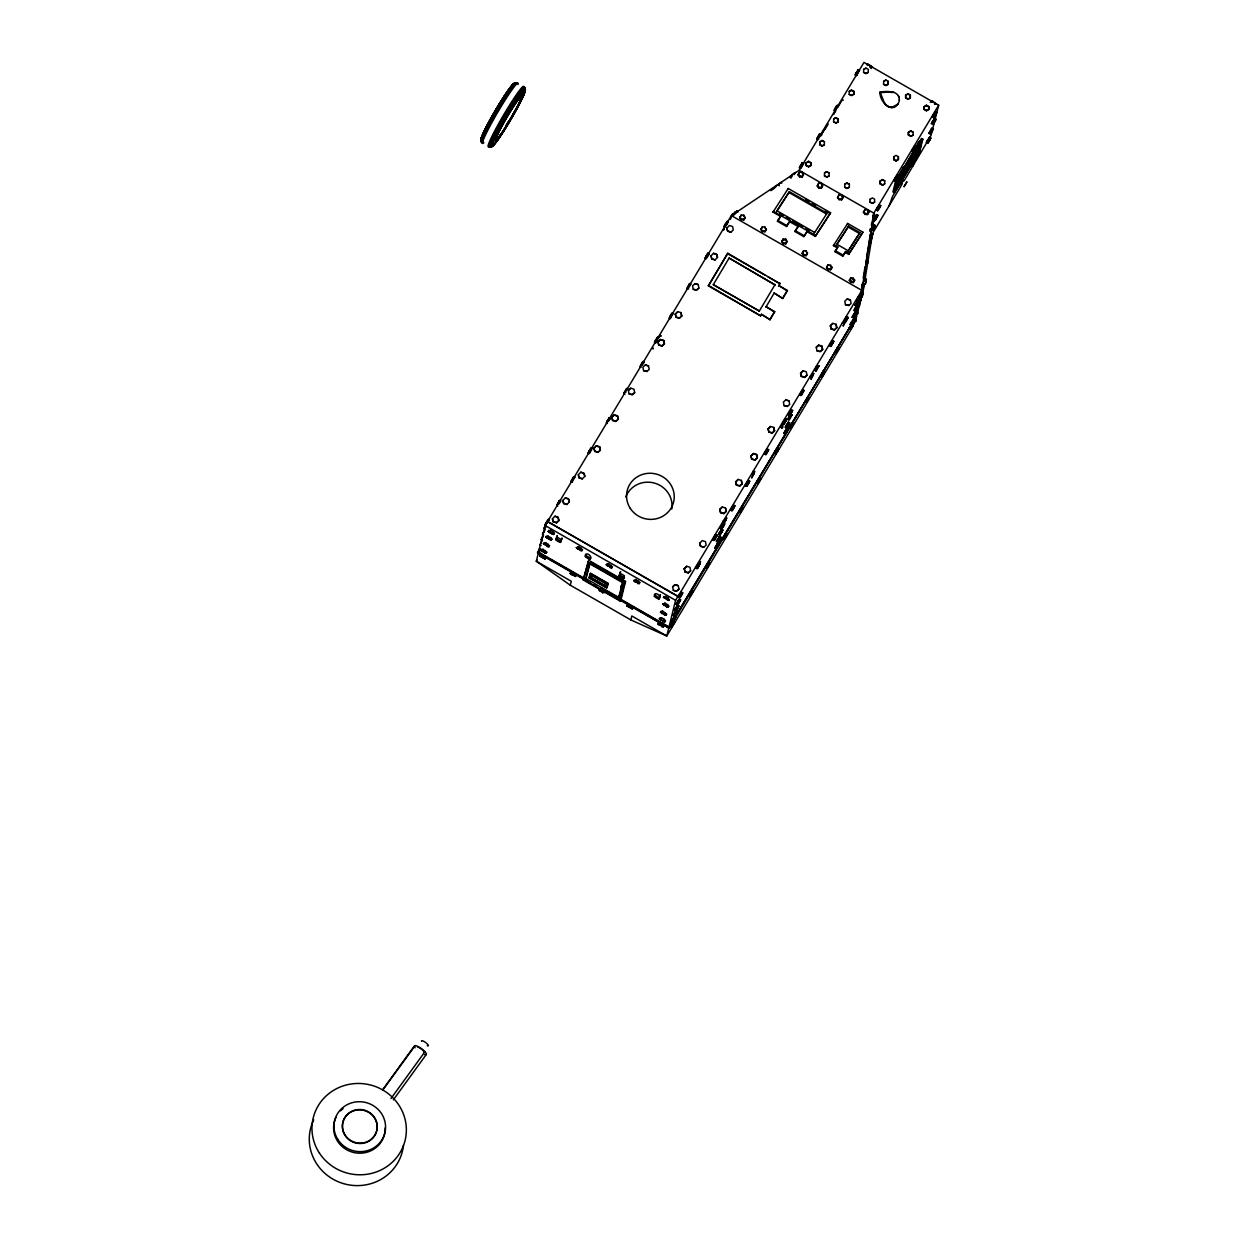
<?xml version="1.0" encoding="UTF-8"?>
<svg xmlns="http://www.w3.org/2000/svg" width="1248" height="1248" viewBox="0 0 1248 1248"><rect width="100%" height="100%" fill="white"/><g stroke="black" fill="none" stroke-linecap="round" stroke-linejoin="round"><path stroke-width="1.5" d="M899.418 99.512L899.153 101.447C893.88 115.331 879.918 102.976 879.934 92.648L880.09 92.009C886.439 91.073 899.917 90.246 899.246 100.152M854.755 317.507L855.067 315.416L856.596 315.682L855.551 321.672L854.006 321.407L854.755 317.507L856.284 317.772M855.551 321.672L856.596 315.682M856.705 308.942L858.468 308.303L858.156 310.409L856.612 310.144L855.878 314.044L857.407 314.309L857.719 312.203L856.175 311.953M859.903 296.743L860.215 294.637L861.76 294.902L860.714 300.908L859.17 300.643L859.903 296.743L861.448 297.008M859.108 307.211L860.168 301.205L858.624 300.955L858.312 303.046L859.856 303.311L859.326 306.306L857.579 306.946L859.326 306.306M859.856 303.311L860.168 301.205M862.321 286.525L862.633 284.435L864.178 284.7L863.866 286.79L862.321 286.525L861.791 289.536L863.335 289.801L864.178 284.7M866.455 260.099L866.767 258.008L868.312 258.274L867.266 264.264L865.722 264.014L866.455 260.099L868 260.364M860.714 300.908L861.76 294.902M870.854 233.298L870.542 235.388L871.588 229.398L870.059 229.133M873.116 217.402L873.428 215.311L874.957 215.561L874.645 217.667L873.116 217.402L872.368 221.302L873.912 221.567L874.957 215.561M871.588 229.398L871.276 231.488L869.747 231.239M871.603 223.002L873.132 223.252L872.305 228.353L870.542 228.992L872.087 229.258L872.399 227.152M861.572 290.425L863.117 290.69L863.429 288.6M873.132 223.252L872.82 225.358L871.291 225.092M867.266 264.264L867.578 262.174L866.034 261.908M873.912 221.567L874.224 219.476L872.68 219.211M862.758 282.656L862.368 284.996M630.724 619.866L666.775 636.012L852.977 326.227L853.928 320.502M865.051 266.698L863.195 278.008L865.176 278.351L872.29 234.952L870.308 234.624L866.596 257.26M864.474 281.221L864.848 278.959L866.377 279.224L866.003 281.486L864.474 281.221L865.394 276.728M860.636 296.681L862.181 296.946L862.555 294.684M862.103 290.815L861.229 294.278L861.604 292.032L863.148 292.282L862.774 294.544L861.011 294.419M863.819 283.873L865.348 284.138L865.722 281.876M917.873 145.985L911.118 157.108L909.761 165.048L911.695 166.156L919.433 153.442M857.407 314.309L858.468 308.303M862.056 285.293L862.259 284.185M873.428 215.311L873.21 216.2L874.754 216.466M872.087 229.258L872.305 228.353M869.107 248.196L872.29 234.952M869.201 248.539L871.759 237.869M868.093 259.163L868.312 258.274M862.633 284.435L862.415 285.34L863.959 285.589M863.117 290.69L863.335 289.801M382.668 1090.222L415.147 1045.559A7.363 1.841 36 0 1 424.679 1051.393L425.63 1052.485A7.363 1.841 36 0 1 424.632 1054.529M589.852 582.754L537.529 552.77L539.978 548.465M538.45 552.552L536.297 561.21L570.18 585.156L630.833 619.913L631.8 615.966L666.775 636.012L668.928 627.323L855.847 317.32L669.022 626.917L675.605 600.304L678.007 596.31L547.529 521.508L677.96 596.482L861.853 290.378L873.834 213.143L938.668 105.222L863.975 62.4L799.141 170.321L731.375 215.592L545.142 525.502L538.543 552.131M537.108 560.056L536.297 561.21L571.272 581.256L570.289 585.203M552.427 518.747L553.223 521.898L556.436 522.85L558.854 520.65L558.137 517.156L554.939 516.204L552.427 518.747L553.223 521.898M554.939 516.204L558.059 517.499L558.854 520.65M556.436 522.85L558.932 520.307M562.864 500.401L563.659 503.552L566.873 504.504L569.369 501.961L568.573 498.81L565.36 497.858L562.864 500.401L563.659 503.552M565.36 497.858L568.48 499.153L569.369 501.961M555.875 539.729L557.357 535.579L555.875 539.729A3.073 0.796 31 0 0 558.09 541.46A3.073 0.796 31 0 0 560.508 542.381L561.99 538.231L560.508 542.381M566.873 504.504L563.753 503.194M578.323 474.739L579.119 477.89L582.317 478.858L584.828 476.315L584.017 473.164L580.819 472.196L578.323 474.739L579.119 477.89M580.819 472.196L583.939 473.507L584.828 476.315M582.317 478.858L579.197 477.547M593.954 448.297L596.45 445.754L599.648 446.722L600.366 450.216L597.948 452.416L594.75 451.448L593.954 448.297L596.45 445.754M594.75 451.448L594.032 447.954M597.948 452.416L600.444 449.873M600.366 450.216L599.648 446.722M611.801 417.378L614.297 414.835L617.51 415.787L618.212 419.281L615.81 421.481L612.596 420.529L611.801 417.378L614.297 414.835M612.596 420.529L611.894 417.019M615.81 421.481L618.306 418.938M618.212 419.281L617.51 415.787M585.343 556.53C584.329 550.586 593.486 556 589.976 559.198A3.073 0.796 31 0 1 587.558 558.277A3.073 0.796 31 0 1 585.343 556.53L586.123 555.251A3.073 0.796 31 0 0 588.338 556.982A3.073 0.796 31 0 0 590.756 557.903L589.976 559.198M628.368 390.39L630.77 388.19L633.984 389.158L634.686 392.652L632.284 394.852L629.07 393.884L628.368 390.39L630.77 388.19M629.07 393.884L632.362 394.493L634.686 392.652M583.206 579.93L588.666 560.258L625.529 581.396L621.083 599.399L620.069 601.052L583.206 579.93L588.214 562.068M620.677 587.995L621.348 586.888L618.275 599.352L585.312 580.46L589.477 563.628L622.424 582.52L620.677 587.995L622.643 589.118L623.298 588.011L620.069 601.052M585.312 580.46L590.008 563.846M589.087 577.918L590.569 573.269L608.119 583.346L607.199 587.075L606.653 587.995L589.087 577.918L590.569 573.269M590.179 578.198L591.505 574.174L607.027 583.066L606.263 586.17L605.701 587.106L590.179 578.198L591.505 574.174M643.594 370.656L646.885 371.264L643.594 370.656L642.876 367.162L645.294 364.962L648.508 365.929L649.21 369.424L646.792 371.623M645.294 364.962L648.508 365.929M657.977 341.999L660.473 339.456L663.686 340.408L664.388 343.918L661.97 346.102L658.772 345.15L657.977 341.999L660.473 339.456M658.772 345.15L658.055 341.656M661.97 346.102L664.482 343.559M664.388 343.918L663.686 340.408M605.701 587.106L607.027 583.066M606.653 587.995L608.119 583.346M675.277 314.2L677.773 311.657L680.971 312.608L681.689 316.118L679.271 318.302L676.073 317.351L675.277 314.2L677.773 311.657M676.073 317.351L675.355 313.856M679.271 318.302L681.767 315.76M680.971 312.608L681.689 316.118M619.07 575.936L620.552 571.787L619.07 575.936A3.073 0.796 31 0 0 621.286 577.668A3.073 0.796 31 0 0 623.704 578.588L624.468 577.294A3.073 0.796 31 0 1 622.05 576.373A3.073 0.796 31 0 1 619.835 574.642M693.264 289.302L696.556 289.91L698.88 288.07L696.478 290.254L693.264 289.302L692.562 285.808L694.964 283.608L698.178 284.56L698.88 288.07M694.964 283.608L698.178 284.56M623.704 578.588L624.406 575.734L619.772 573.082M622.97 582.738L619.273 597.683L586.31 578.791M622.643 589.118L625.529 581.396M711.017 255.84L711.812 258.991L715.026 259.943L717.522 257.4L716.726 254.249L713.513 253.297L711.017 255.84L711.812 258.991M713.513 253.297L716.633 254.608L717.522 257.4M761.452 314.262L770 319.691L761.452 314.262L760.656 315.853L708.349 285.87L727.771 253.25L779.969 283.702L768.16 276.931M715.026 259.943L711.906 258.648M726.866 228.088L727.662 231.239L730.876 232.19L733.278 229.991L732.576 226.496L729.362 225.545L726.866 228.088L727.662 231.239M713.294 284.669L759.314 311.048L713.294 284.669L729.113 258.055L775.024 284.903L729.113 258.055M730.439 219.367L732.28 214.313L736.866 211.037L737.849 212.222M730.876 232.19L727.756 230.88M708.349 285.87L727.771 253.25M654.404 596.326C653.39 590.382 662.548 595.795 659.038 598.993A3.073 0.796 31 0 1 656.62 598.073A3.073 0.796 31 0 1 654.404 596.326L655.184 595.046A3.073 0.796 31 0 0 659.521 597.652M660.317 594.578L659.038 598.993M672.625 586.841L675.028 584.641L678.241 585.608L678.943 589.103L676.541 591.302L673.327 590.351L672.625 586.841L675.028 584.641M673.327 590.351L676.619 590.944L678.943 589.103M678.241 585.608L674.95 585M616.855 598.229L669.178 628.212L616.949 597.823M684.232 568.838L686.728 566.28L689.926 567.247L690.643 570.742L688.225 572.941L685.027 571.974L684.232 568.838L686.728 566.28M685.027 571.974L684.31 568.48M688.225 572.941L690.643 570.742M699.738 543.176L700.534 546.328L703.747 547.279L706.15 545.095L705.448 541.585L702.234 540.634L699.738 543.176L700.534 546.328M760.656 315.853L708.458 285.402M703.747 547.279L700.627 545.984M774.571 312.094L766.022 306.649L774.68 311.626L770 319.691M719.784 509.543L722.296 507L725.494 507.952L726.211 511.462L723.793 513.646L720.58 512.694L719.784 509.543L722.296 507M806.114 163.004L808.501 161.304L810.841 162.583L810.794 165.578L808.501 166.873L806.161 165.594L806.114 163.004L808.501 161.304M782.73 298.475L774.181 293.046L782.73 298.475L787.394 290.441L778.736 285.48L785.834 290.082M806.161 165.594L806.208 162.599M720.58 512.694L719.878 509.2M808.501 166.873L810.888 165.173M723.793 513.646L726.289 511.103M810.794 165.578L810.841 162.583M725.494 507.952L726.211 511.462M724.62 521.555L724.012 524.004L726.835 517.858L724.62 521.555L723.263 520.775M735.618 481.978L738.114 479.435L741.328 480.386L742.045 483.896L739.627 486.096L736.414 485.129L735.618 481.978L738.114 479.435M819.671 142.178L822.058 140.478L824.398 141.757L824.351 144.752L822.073 146.047L819.733 144.768L819.671 142.178L822.058 140.478M821.449 135.626L821.917 133.708M819.733 144.768L819.78 141.773M736.414 485.129L735.712 481.634M822.073 146.047L824.351 144.752M824.398 141.757L821.964 140.884M739.627 486.096L742.123 483.538M741.328 480.386L742.045 483.896M833.68 118.919L835.957 117.624L838.297 118.903L838.25 121.898L835.973 123.193L833.633 121.914L833.68 118.919L835.957 117.624M750.922 456.05L753.418 453.508L756.616 454.459L757.333 457.954L754.915 460.153L751.717 459.202L750.922 456.05L753.418 453.508M833.633 121.914L836.066 122.788L838.36 121.493M751.717 459.202L751 455.692M824.522 172.957L826.8 171.662L829.14 172.942L829.093 175.937L826.816 177.232L824.476 175.952L824.522 172.957L826.8 171.662M838.25 121.898L838.297 118.903M824.476 175.952L826.909 176.826L829.093 175.937M754.915 460.153L757.411 457.61M757.333 457.954L756.616 454.459M754.65 471.666L751.826 477.797L754.65 471.666L753.308 470.886M829.14 172.942L826.706 172.068M849.248 91.369L851.542 90.074L853.882 91.354L853.835 94.349L851.542 95.644L849.202 94.364L849.248 91.369L851.542 90.074M849.202 94.364L851.651 95.238L853.928 93.943M768.097 429.016L770.593 426.473L773.807 427.44L774.509 430.934L772.106 433.134L768.893 432.167L768.097 429.016L770.593 426.473M768.893 432.167L768.191 428.672M853.835 94.349L853.882 91.354M772.106 433.134L774.602 430.591M773.807 427.44L774.509 430.934M863.663 69.404L865.956 68.11L868.296 69.389L868.249 72.384L865.956 73.694L863.616 72.4L863.663 69.404L865.956 68.11M863.616 72.4L866.065 73.273L868.249 72.384M784.087 405.616L787.379 406.224L784.087 405.616L783.37 402.106L785.788 399.922L788.986 400.873L789.703 404.368L787.285 406.567M785.788 399.922L788.986 400.873M844.74 184.236L847.018 182.926L849.358 184.22L849.311 187.216L847.033 188.51L844.693 187.231L844.74 184.236L847.018 182.926M844.693 187.231L847.127 188.105L849.311 187.216M800.545 373.324L803.041 370.781L806.255 371.732L806.972 375.227L804.554 377.426L801.341 376.475L800.545 373.324L803.041 370.781M801.341 376.475L800.639 372.965M849.358 184.22L846.924 183.347M804.554 377.426L806.972 375.227M816.254 347.287L818.657 345.088L821.87 346.039L822.572 349.534L820.17 351.733L816.956 350.782L816.254 347.287L818.657 345.088M816.956 350.782L820.248 351.39L822.666 349.19M883.646 81.354L885.924 80.059L888.264 81.338L888.217 84.334L885.94 85.628L883.6 84.349L883.646 81.354L885.924 80.059M883.6 84.349L886.033 85.223L888.326 83.928M811.621 376.958L811.028 379.392L813.852 373.261L811.621 376.958L810.28 376.178M822.572 349.534L821.87 346.039M888.264 81.338L888.217 84.334M884.738 103.756L880.09 92.009M830.357 325.915L832.853 323.372L836.066 324.324L836.768 327.818L834.35 330.018L831.152 329.066L830.357 325.915L832.853 323.372M885.986 105.331L884.894 103.116M831.152 329.066L830.435 325.556M887.609 106.548L886.142 104.692M879.934 92.648L891.571 91.884M834.35 330.018L836.862 327.475M889.496 107.328L887.765 105.908M836.066 324.324L836.768 327.818M893.584 92.165L891.415 92.524M891.509 107.609L898.232 103.912M869.934 199.555L872.305 197.917L874.645 199.196L874.614 202.129L872.336 203.424L869.996 202.145L870.028 199.212M869.996 202.145L872.414 203.081L874.614 202.129M845.473 304.715L848.78 305.308L845.473 304.715L844.771 301.205L847.174 299.021L850.387 299.972L851.105 303.467L848.687 305.666M847.174 299.021L850.387 299.972M898.342 95.722L899.137 97.547M845.723 320.143L843.102 326.087L845.926 319.94M880.043 181.303L882.43 179.603L884.77 180.882L884.723 183.877L882.43 185.172L880.09 183.893L880.043 181.303L882.43 179.603M880.09 183.893L880.136 180.898M872.945 216.762L873.834 213.143L799.141 170.321M882.43 185.172L884.723 183.877M905.611 95.41L907.998 93.709L910.338 94.988L910.291 97.984L907.998 99.294L905.658 97.999L905.611 95.41L907.998 93.709M884.77 180.882L882.32 180.008M905.658 97.999L905.705 95.004M893.755 156.686L893.708 159.682L896.048 160.961L898.435 159.26L898.373 156.671L896.033 155.392L893.755 156.686L893.708 159.682M907.998 99.294L910.385 97.578M852.977 326.227L861.853 290.378L731.375 215.592M910.291 97.984L910.338 94.988M862.961 287.336L863.756 283.358M862.181 296.946L863.148 292.282M865.348 284.138L866.377 279.224M896.048 160.961L898.435 159.26M898.373 156.671L898.326 159.666M889.216 205.624L892.57 196.295L911.383 164.908M903.38 167.357L902.881 169.385L918.84 141.757L920.197 142.522L904.238 170.165L904.738 168.121L903.38 167.357L898.981 174.689L895.487 181.693L892.944 191.942L894.301 192.722L910.291 166.109M894.598 187.808L896.407 180.492L897.749 181.272L895.487 190.414L910.416 165.578M908.388 132.538L910.775 130.822L913.115 132.116L913.068 135.112L910.775 136.406L908.435 135.127L908.388 132.538L910.775 130.822M908.435 135.127L908.482 132.132M894.301 192.722L896.844 182.473L904.738 168.121M896.501 185.281L898.435 186.373L896.626 184.766L898.685 185.359L897.078 182.957L899.012 184.049L906.828 170.648M899.012 184.049L897.234 182.302L897.796 180.055L899.527 181.927L907.187 169.182M911.929 160.352L899.902 180.43L898.388 177.637L900.104 179.634L912.038 159.838M910.775 136.406L913.068 135.112M913.115 132.116L910.666 131.243M905.83 165.766L906.048 164.892L907.764 166.873M924.035 106.922L926.422 105.222L928.762 106.501L928.715 109.496L926.422 110.791L924.082 109.512L924.035 106.922L926.422 105.222M924.082 109.512L924.128 106.517M918.403 143.551L921.461 138.45L922.818 139.23L919.745 144.331L918.403 143.551L918.84 141.757M926.422 110.791L928.808 109.091M913.037 165.984L914.098 161.678M919.37 144.425L920.275 140.759L916.297 147.389M928.715 109.496L928.762 106.501M919.745 144.331L920.197 142.522M919.355 150.68L921.632 141.539L897.749 181.272M922.818 139.23L920.275 149.479L918.934 148.699M938.668 105.222L931.07 135.299L904.098 180.851M739.752 217.776L741.218 215.062L743.808 215.218L744.931 218.088L743.839 219.944L741.265 219.788L739.752 217.776L741.218 215.062M741.265 219.788L740.142 216.918M743.418 216.076L743.808 215.218M743.839 219.944L745.306 217.23M760.874 229.57L762.325 226.871L764.915 227.027L766.038 229.897L764.962 231.754L762.372 231.598L760.874 229.57L762.325 226.871M762.372 231.598L761.249 228.727M764.915 227.027L766.038 229.897M786.521 226.481L790.031 220.818L786.521 226.481L777.442 221.286L780.577 216.466L773.011 212.129L773.401 211.286L815.755 235.56L815.365 236.418L807.066 231.66L807.44 230.802L803.837 236.621L794.96 231.535L798.564 225.716M764.962 231.754L766.428 229.039M787.847 189.353L788.237 188.495L830.591 212.768L815.365 236.418M776.568 211.645L789.391 191.677L827.034 213.252L814.211 233.22M777.442 221.286L780.967 215.623M798.034 174.876L798.424 174.034L799.921 176.046L802.511 176.202L802.136 177.06L799.547 176.904L798.034 174.876L799.5 172.177L802.09 172.333L803.213 175.204L802.09 172.333M799.126 173.02L799.5 172.177M799.547 176.904L799.921 176.046M781.747 241.691L783.198 238.976L785.788 239.132L786.911 242.003L785.413 239.99L782.824 239.834L781.747 241.691L783.245 243.703L785.834 243.859L787.285 241.16M782.824 239.834L783.198 238.976M783.245 243.703L782.122 240.833M785.413 239.99L785.788 239.132M785.834 243.859L786.209 243.017L783.619 242.845M817.237 185.983L818.704 183.269L821.293 183.425L822.416 186.295L821.324 188.152L818.75 187.996L817.237 185.983L818.704 183.269M818.75 187.996L817.627 185.125M821.293 183.425L822.416 186.295M821.324 188.152L822.791 185.437M802.09 253.5L802.464 252.642L803.977 254.654L806.551 254.81L806.177 255.668L803.587 255.512L802.09 253.5L803.556 250.786L806.146 250.942L807.269 253.812L806.146 250.942M803.166 251.644L803.556 250.786M803.587 255.512L803.977 254.654M837.564 197.636L839.015 194.922L841.604 195.094L842.728 197.964L841.651 199.82L839.062 199.649L837.564 197.636L839.015 194.922M839.062 199.649L837.938 196.794M841.604 195.094L842.728 197.964M841.651 199.82L843.102 197.106M837.439 247.931L833.43 245.638L833.867 244.655L837.876 246.948L834.99 251.69L842.806 256.168L845.676 251.425L849.108 253.406L848.687 254.374L845.255 252.408M826.566 267.556L828.032 264.841L830.622 265.013L831.745 267.883L830.653 269.74L828.079 269.584L826.566 267.556L828.032 264.841M834.99 251.69L837.876 246.948M847.252 224.422L847.673 223.439L862.93 232.175L848.687 254.374M828.079 269.584L826.94 266.713M836.425 245.232L848.656 226.122L859.95 232.596L847.704 251.69L859.95 232.596M830.653 269.74L832.12 267.025M842.806 256.168L845.676 251.425M863.413 212.363L863.788 211.505L865.301 213.533L867.875 213.689L867.5 214.547L864.911 214.375L863.413 212.363L864.88 209.648L867.454 209.804L868.577 212.675L867.454 209.804M864.49 210.506L864.88 209.648M864.911 214.375L865.301 213.533M849.342 280.379L849.67 279.646L853.429 282.547L850.84 282.391L849.342 280.379L850.746 277.789L853.336 277.945L854.506 280.691L850.746 277.789M781.903 424.804C785.304 427.97 778.284 431.527 783.432 423.556M842.993 323.45L843.96 321.61L845.317 322.39M546.312 525.283L545.158 524.612L546.094 522.631L548.262 519.433L549.432 520.104L547.654 520.042M545.236 528.965L544.066 528.294L545.017 526.313L546.172 526.968M548.262 519.433L545.158 524.612M542.303 540.212L541.148 539.542L543.644 534.971L542.49 534.128L544.986 529.542M557.856 506.048L556.702 505.393L559.198 500.807L560.96 500.869L558.792 504.067L557.638 503.396M559.806 500.198L556.702 505.393M541.086 545.501L539.916 544.846L542.428 540.259M572.083 482.321L570.929 481.666L573.425 477.079L575.203 477.142M539.807 551.195L538.652 550.524L539.604 548.543M574.049 476.471L570.929 481.666M590.632 448.422L591.786 449.093L589.29 453.679L588.12 453.008L590.632 448.422L592.394 448.484M588.12 453.008L591.24 447.829M607.386 423.509L606.216 422.854L607.168 420.857L609.336 417.674L610.49 418.33L608.322 421.528L607.168 420.857M608.384 419.656L609.336 417.674M624.905 394.306L623.75 393.65L624.686 391.654L626.855 388.456L628.009 389.126L626.246 389.064M626.855 388.456L623.75 393.65M641.082 367.333L639.928 366.678L640.879 364.681L643.048 361.483L644.202 362.154L642.034 365.352L640.879 364.681M642.096 363.48L643.048 361.483M657.025 337.771L658.18 338.442L655.684 343.028L654.514 342.358L655.465 340.376L657.634 337.178L658.788 337.834M657.634 337.178L654.514 342.358M659.162 337.178L660.098 335.182L661.268 335.852M671.564 313.544L672.719 314.215L670.223 318.802L669.053 318.131L671.564 313.544L673.327 313.607M671.221 314.933L672.173 312.952M686.774 288.6L688.553 288.662L686.774 288.6L689.27 284.014L691.049 284.076L688.88 287.274L687.726 286.619M689.894 283.421L687.383 287.992M705.104 258.055L707.6 253.469L709.379 253.531L706.259 258.71L705.104 258.055L708.224 252.86M725.244 227.074L724.09 226.418L725.041 224.422L727.21 221.224L728.364 221.894L726.196 225.092L725.041 224.422M724.246 228.181L723.31 230.162L723.918 229.554M799.422 167.747L801.918 163.16L803.884 163.332L800.764 168.511L799.422 167.747L802.526 162.552M818.048 139.729L816.707 138.965L819.203 134.378L821.168 134.55L819 137.748L817.643 136.968M819.811 133.77L816.707 138.965M835.333 110.963L834.179 110.292L836.675 105.721L838.453 105.768L836.285 108.966L835.13 108.311M837.283 105.113L834.179 110.292M857.688 70.294L859.045 71.058L856.534 75.644L855.192 74.864L856.128 72.883L858.296 69.685L859.654 70.45M858.296 69.685L855.192 74.864M678.288 597.246L681.392 592.067L682.75 592.847L680.254 597.418L678.288 597.246L681.392 592.067M677.586 605.186L674.482 610.366L675.823 611.146L678.943 605.951L676.166 604.266L679.286 599.087L680.628 599.867L677.524 605.046M676.166 604.266L679.286 599.087M679.645 598.026L682.75 592.847M674.482 610.366L680.628 599.867M674.638 616.106L673.28 615.342L676.385 610.147L677.742 610.927L671.767 620.771L673.124 621.535L676.229 616.356L674.887 615.576M695.62 568.136L698.74 562.942L700.081 563.722L697.585 568.308L695.62 568.136L697.585 568.308M673.28 615.342L678.943 605.951M671.767 620.771L677.742 610.927M696.977 568.901L700.081 563.722M674.606 621.878L672.11 626.449L670.145 626.278L672.641 621.707L674.606 621.878L673.265 621.098M673.124 621.535L676.229 616.356M712.733 539.729L715.853 534.55L717.194 535.33L714.698 539.9L712.733 539.729L715.853 534.55M671.502 627.058L673.998 622.471M714.09 540.509L717.194 535.33M720.252 528.388L722.748 523.817L724.714 523.988L718.442 534.472L719.8 535.252L722.904 530.057L720.252 528.388L723.356 523.208M688.522 595.702L691.642 590.522L692.983 591.287L690.487 595.873L688.522 595.702L690.487 595.873M730.47 510.229L733.574 505.034L734.932 505.814L732.42 510.401L730.47 510.229L732.42 510.401M718.442 534.472L724.714 523.988M689.879 596.482L692.983 591.287M716.446 541.585L719.55 536.406L720.907 537.17L718.411 541.757L716.446 541.585L719.55 536.406M733.574 505.034L732.638 507.031L733.98 507.796M719.8 535.252L722.904 530.057M731.812 510.994L734.932 505.814M706.586 565.219L705.65 567.2L706.992 567.98L710.112 562.786L708.146 562.63L706.586 565.219L707.944 565.984L706.992 567.98M714.808 547.997L717.912 542.818L719.269 543.582L716.773 548.168L714.808 547.997L717.912 542.818M717.803 542.365L720.907 537.17M707.616 567.372L706.259 566.592L708.755 562.021M745.228 485.644L748.348 480.464L749.705 481.229L747.193 485.815L745.228 485.644L747.193 485.815M876.283 209.992L879.388 204.812L880.745 205.592L879.793 207.574L877.625 210.772L876.283 209.992L879.388 204.812M748.348 480.464L747.396 482.446L748.753 483.226M716.165 548.777L717.101 546.78L715.744 546.016M746.585 486.424L749.705 481.229M873.538 219.757L876.642 214.578L877.999 215.342L875.503 219.929L873.538 219.757L875.503 219.929M877.625 210.772L880.745 205.592M723.856 536.422L722.904 538.403L724.261 539.183L727.366 533.988L726.024 533.224L723.856 536.422L725.213 537.186L724.261 539.183M875.706 216.559L876.642 214.578M726.024 533.224L725.072 535.205L726.43 535.985M874.895 220.537L877.999 215.342M764.228 454.1L767.333 448.906L768.69 449.686L766.178 454.272L764.228 454.1L767.333 448.906M894.941 178.604L893.989 180.586L895.346 181.366L898.451 176.186L897.109 175.406L894.941 178.604L896.298 179.369L895.346 181.366M874.333 227.464L875.285 225.482L873.928 224.702L872.992 226.684L874.333 227.464L872.789 230.053L870.823 229.882M765.57 454.865L768.69 449.686M738.785 511.961L741.905 506.766L743.246 507.546L740.75 512.132L738.785 511.961L740.75 512.132M872.165 230.662L875.285 225.482M740.953 508.763L741.905 506.766M740.142 512.725L743.246 507.546M782.449 423.696L784.945 419.11L786.911 419.281L783.791 424.476L782.449 423.696L783.058 423.088M911.804 151.055L914.924 145.876L916.266 146.64L913.77 151.226L911.804 151.055L913.77 151.226M785.554 418.517L784.618 420.498L785.959 421.278M873.132 233.906L871.166 233.735L873.132 233.906L870.636 238.493M914.924 145.876L913.973 147.857L915.33 148.637M783.791 424.476L786.911 419.281M788.362 414.929L790.14 414.976L788.362 414.929L790.873 410.342L792.636 410.405L787.628 419.141L788.986 419.905L792.09 414.726L790.748 413.946M913.162 151.835L916.266 146.64M756.226 482.96L759.33 477.781L760.687 478.561L758.191 483.132L756.226 482.96L758.191 483.132M788.986 414.32L791.482 409.734M789.532 415.584L792.636 410.405M757.567 483.74L760.687 478.561M799.75 394.976L802.87 389.797L804.024 390.452L801.528 395.039L799.75 394.976L801.918 391.778L803.072 392.449M932.287 116.984L935.407 111.79L936.749 112.57L934.253 117.14L932.287 116.984L935.407 111.79M785.257 427.268L788.362 422.089L789.719 422.869L787.223 427.44L785.257 427.268L788.362 422.089M788.986 419.905L792.09 414.726M800.904 395.647L804.024 390.452M774.025 453.258L776.178 453.539L774.025 453.258L777.13 448.079L778.674 448.968L777.722 450.949L776.194 450.076L777.13 448.079M783.713 433.43L785.678 433.602L783.713 433.43L786.817 428.236L788.174 429.016L787.223 431.012M933.644 117.749L936.749 112.57M786.614 428.048L789.719 422.869M786.817 428.236L784.321 432.822M931.398 123.63L934.502 118.451L936.047 119.34L933.551 123.926L931.398 123.63L934.502 118.451M814.538 370.282L817.034 365.695L819 365.867L815.896 371.062L814.538 370.282L816.707 367.084M775.57 454.147L778.674 448.968M785.054 434.195L786.006 432.214L784.649 431.434M815.896 371.062L819 365.867M928.824 133.349L931.944 128.17L933.286 128.95L930.79 133.52L928.824 133.349L930.79 133.52M932.942 124.519L936.047 119.34M789.469 427.549L792.574 422.37L793.744 423.025L791.232 427.612L789.469 427.549L791.232 427.612M931.944 128.17L930.992 130.151L932.35 130.931M792.574 422.37L791.638 424.351L792.792 425.022M829.358 345.727L832.463 340.548L833.82 341.312L831.324 345.899L829.358 345.727L832.463 340.548M790.624 428.22L793.744 423.025M926.39 142.444L929.495 137.264L930.852 138.029L928.356 142.615L926.39 142.444L929.495 137.264M930.181 134.129L933.286 128.95M830.7 346.507L833.82 341.312M804.804 402.028L807.908 396.848L809.063 397.519L806.567 402.09L804.804 402.028L806.567 402.09M927.732 143.224L930.852 138.029M807.908 396.848L806.972 398.83L808.127 399.5M843.679 321.859L846.799 316.68L848.141 317.46L847.205 319.441L845.036 322.639L843.679 321.859L846.799 316.68M805.958 402.698L809.063 397.519M845.036 322.639L848.141 317.46M820.513 375.929L823.618 370.75L824.975 371.514L822.479 376.1L820.513 375.929L823.618 370.75M856.019 301.33L858.53 296.743L860.48 296.915L857.376 302.11L856.019 301.33L858.187 298.132M854.989 305.308L855.941 303.311L857.282 304.091L856.346 306.088L854.989 305.308L857.158 302.11M821.855 376.709L824.975 371.514M857.376 302.11L860.48 296.915M858.406 305.978L855.286 311.173L853.944 310.393L854.88 308.412L856.44 305.807L858.406 305.978L857.048 305.214L856.346 306.088M834.803 352.154L835.754 350.173L837.096 350.938L836.16 352.934L834.803 352.154L836.768 352.326L839.264 347.755L837.299 347.584L839.264 347.755M857.048 305.214L856.097 307.195L857.454 307.975M858.109 300.128L859.451 300.893L858.515 302.89L856.955 305.479L855.598 304.699M836.971 348.956L837.923 346.975M852.103 317.288L855.208 312.109L856.565 312.889L854.069 317.46L852.103 317.288L855.208 312.109M855.286 311.173L857.782 306.587M850.231 324.34L853.336 319.145L854.693 319.925L852.197 324.511L850.231 324.34L852.197 324.511M853.445 318.068L856.565 312.889M853.336 319.145L852.4 321.142L853.741 321.906M849.217 328.208L850.153 326.227L851.51 326.992L850.559 328.988L849.217 328.208L851.167 328.38L853.679 323.794L851.167 322.343M851.573 325.104L854.693 319.925M752.56 473.616L751.967 474.755M724.37 520.541L724.885 519.527L726.227 520.307M902.117 182.645C906.095 175.016 897.827 188.885 901.742 183.284M652.922 348.972L653.39 348.145M724.152 520.946L723.216 522.506M811.153 376.35L810.685 377.177M802.136 177.06L803.587 174.346M806.177 255.668L807.643 252.954M867.5 214.547L868.967 211.832M853.429 282.547L854.833 279.958M736.07 212.394L736.866 211.037M790.998 178.23L790.015 177.044L790.811 175.703L795.413 172.427L794.617 173.768M699.317 563.425L700.565 561.569L697.741 567.715M781.061 426.364L780.593 427.159M724.09 226.418L726.258 223.22L727.412 223.876M546.234 525.096L544.066 528.294M544.658 530.93L542.49 534.128M543.317 536.344L541.148 539.542M548.215 531.367L550.399 530.306L553.098 531.851L554.299 533.348L553.628 534.456L548.215 531.367L553.628 534.456M545.86 537.17L548.028 536.11L550.727 537.654L551.928 539.136L551.257 540.244L545.86 537.17L551.257 540.244M549.728 531.414L550.399 530.306M537.529 552.77L539.869 548.886M549.416 532.849L550.087 531.742L548.886 530.26M543.457 543.722L545.626 542.677L549.526 545.704L548.855 546.811L543.457 543.722L548.855 546.811M547.357 537.217L548.028 536.11M540.899 550.352L543.005 549.292L546.749 552.193L546.078 553.301L540.899 550.352L546.078 553.301M544.955 543.785L545.626 542.677M552.427 532.958L553.098 531.851M542.35 550.399L543.005 549.292M552.115 534.394L554.299 533.348M539.682 555.953L541.866 554.892L544.565 556.436L545.766 557.918L545.095 559.026L539.682 555.953L545.095 559.026M542.053 551.772L542.708 550.664L541.57 549.245M550.056 538.762L550.727 537.654M541.195 556L541.866 554.892M547.654 545.314L548.324 544.206M547.357 546.749L549.526 545.704M544.939 551.881L545.594 550.774M544.627 553.254L546.749 552.193M543.894 557.544L544.565 556.436M822.838 132.194L825.568 127.655M837.829 107.234L842.384 99.653L843.352 100.214M576.404 547.654L578.588 546.593L582.488 549.635L581.818 550.742L576.404 547.654L581.818 550.742M867.266 65.489L868.031 64.194L870.745 65.738L871.931 67.236L871.166 68.515L869.965 67.033L870.745 65.738M577.918 547.716L578.588 546.593M577.606 549.136L578.276 548.028M580.616 549.245L581.287 548.137M580.304 550.68L582.488 549.635M570.133 573.362L572.317 572.302L576.217 575.344L575.546 576.451L570.133 573.362L575.546 576.451M571.646 573.409L572.317 572.302M571.334 574.844L572.005 573.737L570.804 572.255M574.345 574.954L575.016 573.846M606.341 564.814L608.525 563.753L612.425 566.795L611.754 567.902L606.341 564.814L611.754 567.902M759.314 311.048L775.133 284.45M607.854 564.86L608.525 563.753M607.542 566.296L608.213 565.188L607.012 563.706M765.898 307.117L774.181 293.046M778.612 285.948L780.078 283.234M610.553 566.405L611.224 565.297M610.241 567.84L612.425 566.795M598.712 589.711L600.881 588.65L598.712 589.711L602.612 592.738L604.781 591.677M599.898 591.193L600.569 590.086M604.11 592.8L602.924 591.302L603.58 590.195M602.612 592.738L603.268 591.63M770.11 319.223L774.68 311.626M782.839 298.007L787.394 290.441M633.719 580.57L635.887 579.509L639.787 582.551L639.132 583.658L633.719 580.57L639.132 583.658M635.232 580.632L635.887 579.509M634.92 582.052L635.575 580.944M637.931 582.161L638.602 581.053M637.619 583.596L639.787 582.551M627.026 605.904L629.195 604.843L633.095 607.885L632.424 608.993L627.026 605.904L632.424 608.993M930.244 102.32L932.521 101.088L936.421 104.114L934.908 104.068M628.524 605.951L629.195 604.843M931.741 102.383L932.521 101.088M631.238 607.495L631.894 606.388M934.44 103.927L935.22 102.632M896.298 179.369L898.451 176.186M898.388 177.185L900.385 173.878M902.366 170.555L913.318 152.35M899.356 176.046L906.048 164.892M895.144 187.98L897.125 184.673M907.39 168.418L899.73 181.163L897.983 179.322L899.902 180.43M873.928 224.702L871.759 227.9L873.116 228.665M897.234 182.302L899.168 183.409L897.421 181.553L899.356 182.66L907.015 169.9M872.227 233.906L902.117 184.158M659.74 596.138L660.52 594.844M663.53 597.34L665.59 596.466L668.304 598.01L668.944 600.428L663.53 597.34L668.944 600.428M665.044 597.402L665.59 596.466M662.797 604.188L664.934 603.127L667.586 604.64L668.756 606.091L668.086 607.199L662.797 604.188L668.086 607.199M664.279 604.235L664.934 603.127M667.742 598.931L668.304 598.01M663.967 605.639L664.638 604.531M660.52 612.191L662.688 611.146L666.588 614.172L665.933 615.28L660.52 612.191L665.933 615.28M667.43 600.366L669.49 599.508M662.033 612.253L662.688 611.146M661.721 613.688L662.376 612.581L661.19 611.083M666.916 605.748L667.586 604.64M659.396 618.821L661.565 617.76L664.264 619.304L665.465 620.802L664.794 621.91L659.396 618.821L664.794 621.91M666.619 607.152L668.756 606.091M657.914 623.813L660.083 622.768L662.782 624.312L663.983 625.794L663.312 626.902L657.914 623.813L663.312 626.902M660.894 618.868L661.565 617.76M660.582 620.303L661.253 619.195L660.052 617.713M664.732 613.798L665.402 612.674M664.42 615.217L666.588 614.172M659.412 623.875L660.083 622.768M659.1 625.31L659.771 624.203L658.57 622.705M663.608 620.412L664.264 619.304M663.296 621.847L665.465 620.802M662.126 625.42L662.782 624.312M661.814 626.855L662.47 625.732M857.282 304.091L859.451 300.893M669.178 628.212L855.847 317.32M707.944 565.984L710.112 562.786M725.213 537.186L727.366 533.988M837.096 350.938L838.656 348.348M851.51 326.992L853.679 323.794M919.714 151.757L911.976 164.471L910.182 162.63L912.116 159.448M920.478 147.248L912.74 159.962L910.962 158.012L912.881 159.12L920.618 146.422L918.84 144.394M920.213 148.808L912.475 161.522L910.681 159.619L912.616 160.727L920.353 148.013M919.948 150.353L912.226 163.051L910.416 161.179L912.35 162.287L920.088 149.573M910.182 162.63L912.101 163.738L919.838 151.024M911.695 166.156L909.854 164.518L911.789 165.625L919.604 152.381M821.153 134.893L827.986 123.802M833.617 114.52L835.583 111.353M824.85 129.371L827.783 124.613M773.011 212.129L788.237 188.495M789.391 191.677L776.958 210.787L814.585 232.378M794.96 231.535L798.19 226.559L789.656 221.676M803.837 236.621L807.066 231.66M815.755 235.56L830.591 212.768M833.43 245.638L847.673 223.439M848.656 226.122L836.846 244.249L848.141 250.723M849.108 253.406L862.93 232.175M912.896 162.599L913.63 161.616M382.871 1089.426L414.601 1045.684M390.952 1098.583L424.96 1051.705M393.338 1099.878L426.223 1054.576M660.098 335.182L659.49 335.79L660.66 336.445M853.944 310.393L855.894 310.565M852.322 323.029L851.713 323.622L853.055 324.402M787.628 419.141L789.594 419.297M788.174 429.016L786.209 428.844M719.269 543.582L717.304 543.426M670.145 626.278L672.11 626.449M770.562 190.398L781.076 182.348L781.778 183.206M771.077 190.632L775.585 187.184M790.015 177.044L791.918 176.093M556.577 536.874L561.21 539.526M866.533 64.147L868.031 64.194M870.433 67.174L871.931 67.236M550.415 539.089L551.928 539.136M544.253 557.872L545.766 557.918M574.704 575.281L576.217 575.344M631.597 607.823L633.095 607.885M819.125 187.138L821.714 187.294M839.436 198.806L842.026 198.962M741.64 218.93L744.229 219.086M762.746 230.74L765.336 230.896M828.454 268.726L831.043 268.882M889.652 106.688L891.665 106.954M872.586 220.412L874.13 220.662M871.385 223.891L872.914 224.156M869.84 230.038L871.369 230.287M865.94 263.11L867.469 263.375M860.012 295.542L861.541 295.807M859.388 299.738L860.917 300.004M856.081 313.139L857.626 313.404M854.849 316.306L856.378 316.571M854.225 320.518L855.769 320.783M831.23 328.708L834.444 329.675M818.579 345.431L821.777 346.398M676.151 316.992L679.364 317.959M801.434 376.116L804.648 377.083M660.379 339.799L663.593 340.766M658.85 344.807L662.064 345.758M768.986 431.824L772.184 432.775M753.324 453.851L756.538 454.802M614.219 415.178L617.417 416.13M751.795 458.843L755.009 459.81M612.69 420.17L615.888 421.122M736.507 484.786L739.705 485.737M596.357 446.113L599.57 447.065M594.828 451.105L598.042 452.057M720.673 512.351L723.887 513.302M553.316 521.539L556.53 522.506M685.105 571.631L688.319 572.582M907.889 94.115L910.229 95.41M926.312 105.628L928.652 106.907M905.767 97.594L908.107 98.873M924.191 109.106L926.531 110.386M851.432 90.48L853.772 91.759M908.544 134.706L910.884 136.001M835.864 118.03L838.204 119.309M893.802 159.276L896.142 160.555M819.827 144.362L822.167 145.642M880.199 183.487L882.539 184.766M808.392 161.71L810.732 162.989M806.27 165.173L808.61 166.468M600.21 589.758L602.924 591.302M934.799 112.398L936.14 113.178M934.456 113.786L935.813 114.551M933.239 114.988L934.58 115.768M932.911 116.376L934.253 117.14M856.128 72.883L857.485 73.648M855.8 74.256L857.158 75.036M933.894 119.059L935.438 119.948M933.551 120.448L935.095 121.321M932.334 121.649L933.878 122.538M932.006 123.037L933.551 123.926M931.32 128.778L932.677 129.542M929.776 131.368L931.117 132.132M928.886 137.857L930.244 138.637M928.559 139.246L929.9 140.026M927.326 140.447L928.684 141.227M926.999 141.835L928.356 142.615M914.3 146.468L915.658 147.248M914.41 149.152L915.751 149.916M912.756 149.074L914.098 149.838M836.675 105.721L837.829 106.376M913.957 150.946L915.314 151.726M834.787 109.684L835.942 110.354M912.475 161.522L910.556 160.415L912.35 162.287M912.226 163.051L910.291 161.944L912.101 163.738M911.976 164.471L910.057 163.363L911.789 165.625M898.981 174.689L900.323 175.469M898.466 176.732L899.824 177.497M896.501 176.015L897.842 176.779M896.158 177.388L897.515 178.168M819.203 134.378L820.56 135.158M899.527 181.927L897.608 180.82L899.356 182.66M894.613 179.993L895.955 180.757M895.487 181.693L896.844 182.473M896.906 183.659L898.841 184.766L897.078 182.957M817.315 138.356L818.657 139.136M896.626 184.766L898.56 185.874L896.75 184.252M878.779 205.421L880.121 206.185M878.436 206.794L879.793 207.574M801.918 163.16L803.275 163.94M877.219 208.01L878.576 208.79M876.892 209.399L878.233 210.163M800.358 165.75L801.715 166.53M876.034 215.171L877.391 215.951M874.474 217.76L875.831 218.54M873.319 225.311L874.676 226.075M871.432 229.273L872.789 230.053M805.771 199.618L809.032 201.49M812.292 203.346L815.552 205.218M825.318 210.818L830.201 213.626M789.017 192.535L826.644 214.11M848.219 227.089L859.513 233.563M779.844 213.517L783.12 215.405M786.396 217.277L789.656 219.149M792.932 221.036L802.76 226.652M806.021 228.54L809.297 230.412M835.427 250.723L843.227 255.2M777.832 220.428L786.895 225.638M795.335 230.677L804.211 235.763M858.53 296.743L859.872 297.523M726.586 221.832L727.756 222.503M856.97 299.348L858.328 300.113M857.485 300.721L858.842 301.501M724.698 225.81L725.868 226.465M854.88 308.412L856.237 309.176M854.599 312.718L855.956 313.482M854.272 314.09L855.613 314.87M853.039 315.307L854.396 316.072M852.712 316.68L854.069 317.46M852.727 319.753L854.084 320.533M846.191 317.288L847.532 318.053M844.631 319.878L845.988 320.658M727.662 253.718L764.774 274.997M851.37 325.01L852.727 325.79M844.303 321.266L845.645 322.031M842.353 322.858L843.695 323.638M707.6 253.469L708.77 254.14M707.273 254.857L708.427 255.512M706.056 256.058L707.21 256.729M831.854 341.141L833.212 341.921M831.527 342.529L832.868 343.309M830.294 343.746L831.652 344.51M829.967 345.119L831.324 345.899M689.27 284.014L690.44 284.684M817.034 365.695L818.392 366.475M823.009 371.358L824.366 372.122M815.49 368.3L816.832 369.065M822.682 372.731L824.023 373.511M815.147 369.673L816.504 370.453M821.449 373.948L822.806 374.712M821.122 375.32L822.479 376.1M811.886 374.93L813.244 375.695M802.246 390.39L803.416 391.061M670.004 316.15L671.159 316.805M800.701 392.995L801.856 393.65M807.3 397.457L808.454 398.112M800.358 394.368L801.528 395.039M805.74 400.046L806.894 400.702M790.873 410.342L792.028 410.998M790.53 411.731L791.7 412.386M789.313 412.932L790.468 413.603M790.124 414.554L791.482 415.334M655.465 340.376L656.62 341.032M788.58 417.144L789.922 417.924M655.138 341.749L656.292 342.42M791.965 422.978L793.12 423.634M784.945 419.11L786.302 419.89M787.753 422.698L789.11 423.462M783.385 421.699L784.742 422.479M787.426 424.086L788.783 424.85M790.405 425.568L791.575 426.223M786.209 425.287L787.55 426.067M785.866 426.676L787.223 427.44M642.424 362.092L643.594 362.762M776.521 448.687L778.066 449.576M774.961 451.277L776.506 452.166M766.724 449.514L768.066 450.294M766.381 450.902L767.738 451.682M765.164 452.104L766.522 452.884M764.837 453.492L766.178 454.272M624.686 391.654L625.841 392.324M752.7 473.335L754.057 474.1M758.722 478.39L760.079 479.154M758.394 479.762L759.736 480.542M757.162 480.979L758.519 481.759M747.739 481.057L749.081 481.837M746.179 483.662L747.536 484.427M608.728 418.267L609.882 418.938M741.281 507.374L742.638 508.154M732.966 505.643L734.308 506.423M739.736 509.964L741.078 510.744M731.406 508.232L732.763 509.012M722.748 523.817L724.105 524.581M722.42 525.205L723.762 525.97M590.288 449.81L591.443 450.481M721.188 526.406L722.545 527.186M589.072 451.027L590.226 451.682M720.86 527.795L722.218 528.559M720.938 529.885L722.296 530.665M725.416 533.832L726.757 534.596M720.611 531.274L721.968 532.054M719.394 532.49L720.736 533.255M719.051 533.863L720.408 534.643M718.942 536.999L720.299 537.779M715.244 535.158L716.586 535.922M714.901 536.531L716.258 537.311M717.382 539.588L718.739 540.368M713.684 537.748L715.042 538.528M717.054 540.977L718.411 541.757M713.357 539.136L714.698 539.9M716.976 544.799L718.318 545.579M715.416 547.388L716.773 548.168M573.425 477.079L574.595 477.75L573.035 480.34L571.88 479.669M571.537 481.057L572.707 481.728M708.146 562.63L709.504 563.394M707.819 564.002L709.16 564.782M698.131 563.55L699.473 564.33M697.788 564.938L699.145 565.703M696.571 566.14L697.913 566.92M559.198 500.807L560.352 501.478M691.033 591.131L692.375 591.895M690.69 592.504L692.047 593.284M689.473 593.72L690.815 594.485M680.784 592.675L682.141 593.44M680.456 594.064L681.814 594.828M679.24 595.265L680.581 596.045M678.896 596.653L680.254 597.418M546.094 522.631L547.264 523.302M678.678 599.695L680.02 600.46M678.335 601.068L679.692 601.848M545.142 525.502L675.605 600.304M677.118 602.285L678.46 603.065M676.775 603.673L678.132 604.438M676.978 605.779L678.335 606.559M676.65 607.168L677.992 607.948M675.418 608.384L676.775 609.149M675.09 609.757L676.447 610.537M590.476 561.974L623.423 580.866M675.776 610.756L677.134 611.536M675.449 612.144L676.79 612.908M587.668 561.928L624.53 583.05M674.216 613.345L675.574 614.125M621.878 584.782L623.828 585.889M673.889 614.734L675.246 615.498M621.208 585.889L623.158 587.012M674.279 616.184L675.62 616.964M673.936 617.573L675.293 618.353M672.719 618.774L674.06 619.554M672.391 620.162L673.733 620.942M590.008 574.205L607.573 584.267M590.959 575.094L606.466 583.986M672.313 623.08L673.67 623.86M590.741 577.278L606.263 586.17M589.633 576.997L607.199 587.075M671.096 624.296L672.438 625.061M619.226 595.468L621.176 596.591M618.68 596.388L620.63 597.511M537.966 551.803L587.059 579.93M600.974 587.87L605.998 590.756M607.136 591.443L669.599 627.26M537.857 552.224L583.612 578.432M620.412 599.524L669.505 627.65M537.638 552.349L586.576 580.398M608.509 592.987L611.894 594.922M593.221 584.688L596.606 586.622M599.976 588.557L605.046 591.458M608.416 593.393L611.785 595.327M918.7 145.298L920.618 146.422M912.74 159.962L910.822 158.855L912.616 160.727M898.17 178.511L900.104 179.634M911.118 157.108L912.881 159.12M793.51 173.378L794.492 174.564M790.811 175.703L791.794 176.888M778.58 184.891L779.282 185.734M734.963 212.004L735.961 213.19L733.262 215.498L732.28 214.313M664.092 596.419L665.278 597.901M627.697 604.796L628.883 606.278M546.515 536.063L547.716 537.545M544.112 542.615L545.314 544.097M540.353 554.845L541.554 556.327M830.232 265.855L831.745 267.883M414.414 1046.464L414.508 1046.838A7.363 1.841 36 0 0 415.116 1047.774M560.992 541.055A3.073 0.796 31 0 1 556.655 538.434M625.747 497.032A23.899 23.026 13.9 0 1 654.046 482.976A23.899 23.026 13.9 0 1 671.767 509.075M485.3 130.494A25.896 2.044 -59.6 0 1 487.016 126.75M487.75 125.252A25.896 2.044 -59.6 0 1 498.358 106.314M499.216 104.91A25.896 2.044 -59.6 0 1 504.598 96.533M505.549 95.16A25.896 2.044 -59.6 0 1 507.265 92.804M507.998 91.822A25.896 2.044 -59.6 0 1 509.746 89.84M486.377 128.497A24.601 1.95 -59.6 0 1 489.856 121.446M490.511 120.198A24.601 1.95 -59.6 0 1 498.311 106.579M499.122 105.253A24.601 1.95 -59.6 0 1 502.304 100.23M505.144 95.987A24.601 1.95 -59.6 0 1 507.484 92.82M501.836 133.489A33.337 2.636 -59.6 0 1 492.944 141.289A33.337 2.636 -59.6 0 1 516.532 99.778A33.337 2.636 -59.6 0 1 522.694 96.814M521.851 98.576A33.337 2.636 -59.6 0 1 518.716 104.738M517.998 106.096A33.337 2.636 -59.6 0 1 502.679 132.21M494.489 143.692A33.68 2.668 -59.6 0 1 496.049 134.16A33.68 2.668 -59.6 0 1 518.903 95.831A33.68 2.668 -59.6 0 1 522.647 96.47M521.789 98.264A33.68 2.668 -59.6 0 1 518.622 104.489M517.904 105.846A33.68 2.668 -59.6 0 1 502.414 132.241M501.571 133.536A33.68 2.668 -59.6 0 1 497.671 139.339M494.114 143.785A34.008 2.699 -59.6 0 1 495.706 134.176A34.008 2.699 -59.6 0 1 518.778 95.488A34.008 2.699 -59.6 0 1 522.538 96.127M517.764 105.596A34.008 2.699 -59.6 0 1 510.198 119.059M509.293 120.588A34.008 2.699 -59.6 0 1 505.658 126.61M501.275 133.552A34.008 2.699 -59.6 0 1 497.328 139.402M509.028 120.448A34.289 2.714 -59.6 0 1 506.267 125.034M493.724 143.848A34.289 2.714 -59.6 0 1 502.975 120.089A34.289 2.714 -59.6 0 1 524.956 89.357M493.334 143.848A34.523 2.73 -59.6 0 1 500.464 123.786A34.523 2.73 -59.6 0 1 524.753 87.625M492.929 143.801A34.71 2.746 -59.6 0 1 502.289 119.761A34.71 2.746 -59.6 0 1 524.534 88.639M490.183 146.375A34.835 2.761 -59.6 0 1 504.208 115.627A34.835 2.761 -59.6 0 1 524.269 88.327M488.186 146.718A34.96 2.761 -59.6 0 1 505.814 111.275A34.96 2.761 -59.6 0 1 523.598 87.812M483.85 142.771A34.96 2.761 -59.6 0 1 497.921 111.93A34.96 2.761 -59.6 0 1 518.029 84.552M481.962 142.927A34.835 2.761 -59.6 0 1 497.203 111.524A34.835 2.761 -59.6 0 1 517.234 82.836M482.898 141.944A34.71 2.746 -59.6 0 1 494.598 115.237A34.71 2.746 -59.6 0 1 516.828 82.758M482.664 141.586A34.523 2.73 -59.6 0 1 494.302 115.034A34.523 2.73 -59.6 0 1 516.407 82.727M482.477 141.211A34.289 2.714 -59.6 0 1 496.267 110.963A34.289 2.714 -59.6 0 1 516.001 84.1M482.336 140.821A34.008 2.699 -59.6 0 1 496.018 110.822A34.008 2.699 -59.6 0 1 515.596 84.178M482.243 140.416A33.68 2.668 -59.6 0 1 495.799 110.698A33.68 2.668 -59.6 0 1 515.19 84.287M481.042 140.634A33.337 2.636 -59.6 0 1 497.843 106.844A33.337 2.636 -59.6 0 1 514.8 84.458M481.073 140.213A32.947 2.605 -59.6 0 1 497.687 106.813A32.947 2.605 -59.6 0 1 514.457 84.677M482.602 138.419A31.715 2.512 -59.6 0 1 493.288 114.005A31.715 2.512 -59.6 0 1 513.599 84.318M481.151 139.807A32.557 2.574 -59.6 0 1 495.394 110.448A32.557 2.574 -59.6 0 1 514.114 83.647M403.447 1145.368A47.299 45.568 13.9 0 1 343.902 1183.744A47.299 45.568 13.9 0 1 313.732 1119.862M417.487 1046.978A4.243 1.061 36 0 1 421.949 1049.49A4.243 1.061 36 0 1 423.649 1052.189M421.512 1041.284A4.243 1.061 36 0 1 426.098 1042.86A4.243 1.061 36 0 1 427.206 1045.777M363.449 1110.283A17.441 16.801 13.9 0 1 372.98 1137.848A17.441 16.801 13.9 0 1 343.528 1132.466A17.441 16.801 13.9 0 1 361.967 1110.018M385.164 1127.942A25.849 24.898 13.9 0 1 354.26 1152.622A25.849 24.898 13.9 0 1 335.915 1117.475M340.595 1110.814A25.849 24.898 13.9 0 1 343.075 1108.63M904.067 186.654L906.844 182.005L904.067 186.654M630.318 508.435A23.899 23.026 13.9 0 0 671.58 507.265A23.899 23.026 13.9 0 0 649.272 473.257A23.899 23.026 13.9 0 0 630.318 508.435M500.666 134.706A25.896 2.044 -59.6 0 0 521.789 96.907A25.896 2.044 -59.6 0 0 503.552 123.006A25.896 2.044 -59.6 0 0 500.666 134.706M501.056 133.879A24.601 1.95 -59.6 0 0 521.134 97.968A24.601 1.95 -59.6 0 0 503.818 122.772A24.601 1.95 -59.6 0 0 501.056 133.879M498.264 139.09A32.947 2.605 -59.6 0 0 525.158 90.964A32.947 2.605 -59.6 0 0 501.946 124.192A32.947 2.605 -59.6 0 0 498.264 139.09M498.498 138.902A32.557 2.574 -59.6 0 0 525.065 91.369A32.557 2.574 -59.6 0 0 502.148 124.192A32.557 2.574 -59.6 0 0 498.498 138.902M498.857 138.419A31.715 2.512 -59.6 0 0 524.737 92.102A31.715 2.512 -59.6 0 0 502.414 124.082A31.715 2.512 -59.6 0 0 498.857 138.419M319.472 1153.168A47.299 45.568 13.9 0 0 401.138 1150.718A47.299 45.568 13.9 0 0 356.881 1083.482A47.299 45.568 13.9 0 0 319.472 1153.168M345.212 1135.196A17.441 16.801 13.9 0 0 375.336 1134.292A17.441 16.801 13.9 0 0 359.018 1109.503A17.441 16.801 13.9 0 0 345.212 1135.196M337.818 1139.424A25.849 24.898 13.9 0 0 382.481 1138.894A25.849 24.898 13.9 0 0 359.003 1101.719A25.849 24.898 13.9 0 0 337.818 1139.424"/></g></svg>
